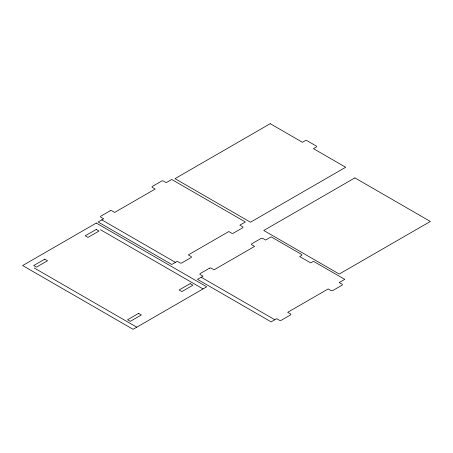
<?xml version="1.0" encoding="UTF-8"?>
<svg xmlns="http://www.w3.org/2000/svg" width="453" height="453" viewBox="0 0 453 453"><rect width="100%" height="100%" fill="white"/><g stroke="black" fill="none" stroke-linecap="round" stroke-linejoin="round"><path stroke-width="0.68" d="M101.795 219.858L175.424 262.366M201.189 277.242L274.818 319.75M100.509 229.739L203.035 288.935M34.247 267.995L136.766 327.191M110.079 210.826L100.877 216.138A1.302 0.753 0 0 0 100.877 217.202L103.635 218.793L98.114 221.981L171.744 264.49L177.265 261.302L180.022 262.899A1.302 0.753 0 0 0 181.863 262.899L191.07 257.581A1.302 0.753 0 0 0 191.07 256.523L188.306 254.926L228.799 231.545L231.562 233.142A1.302 0.753 0 0 0 233.403 233.142L242.604 227.831A1.302 0.753 0 0 0 242.604 226.766L239.847 225.169L245.367 221.981L171.744 179.479L166.217 182.667L163.459 181.07A1.302 0.753 0 0 0 161.619 181.07L152.412 186.381A1.302 0.753 0 0 0 152.412 187.446L155.175 189.043L114.683 212.417L111.919 210.826A1.302 0.753 0 0 0 110.079 210.826M96.274 223.046L22.65 265.554L133.086 329.314L206.715 286.806L96.274 223.046M270.214 123.686L175.005 178.658L250.469 222.225L345.679 167.253L313.47 148.658L316.234 147.066A1.302 0.753 0 0 0 316.234 146.002L307.026 140.69A1.302 0.753 0 0 0 305.186 140.69L302.428 142.282L270.214 123.686M44.739 259.178L33.692 265.554L36.455 267.145L47.497 260.769L44.739 259.178M96.274 229.422L85.232 235.798L87.995 237.395L99.037 231.019L96.274 229.422M354.886 177.882L263.771 230.486L339.24 274.054L430.35 221.455L354.886 177.882M209.473 268.21L200.271 273.521A1.302 0.753 0 0 0 200.271 274.586L203.035 276.183L197.508 279.371L271.137 321.873L276.658 318.685L279.416 320.282A1.302 0.753 0 0 0 281.256 320.282L290.464 314.965A1.302 0.753 0 0 0 290.464 313.906L287.7 312.31L328.193 288.935L330.956 290.526A1.302 0.753 0 0 0 332.796 290.526L341.998 285.214A1.302 0.753 0 0 0 341.998 284.15L339.24 282.559L344.761 279.371L314.388 261.834A1.302 0.753 0 0 0 312.547 261.834L310.707 262.899L299.665 256.523L301.505 255.458A1.302 0.753 0 0 0 301.505 254.393L271.137 236.862L265.611 240.05L262.853 238.454A1.302 0.753 0 0 0 261.013 238.454L251.811 243.771A1.302 0.753 0 0 0 251.811 244.83L254.569 246.426L214.076 269.807L211.313 268.21A1.302 0.753 0 0 0 209.473 268.21M138.612 313.374L127.565 319.75L130.328 321.347L141.37 314.965L138.612 313.374M190.147 283.618L179.105 289.994L181.863 291.59L192.91 285.214L190.147 283.618"/></g></svg>
